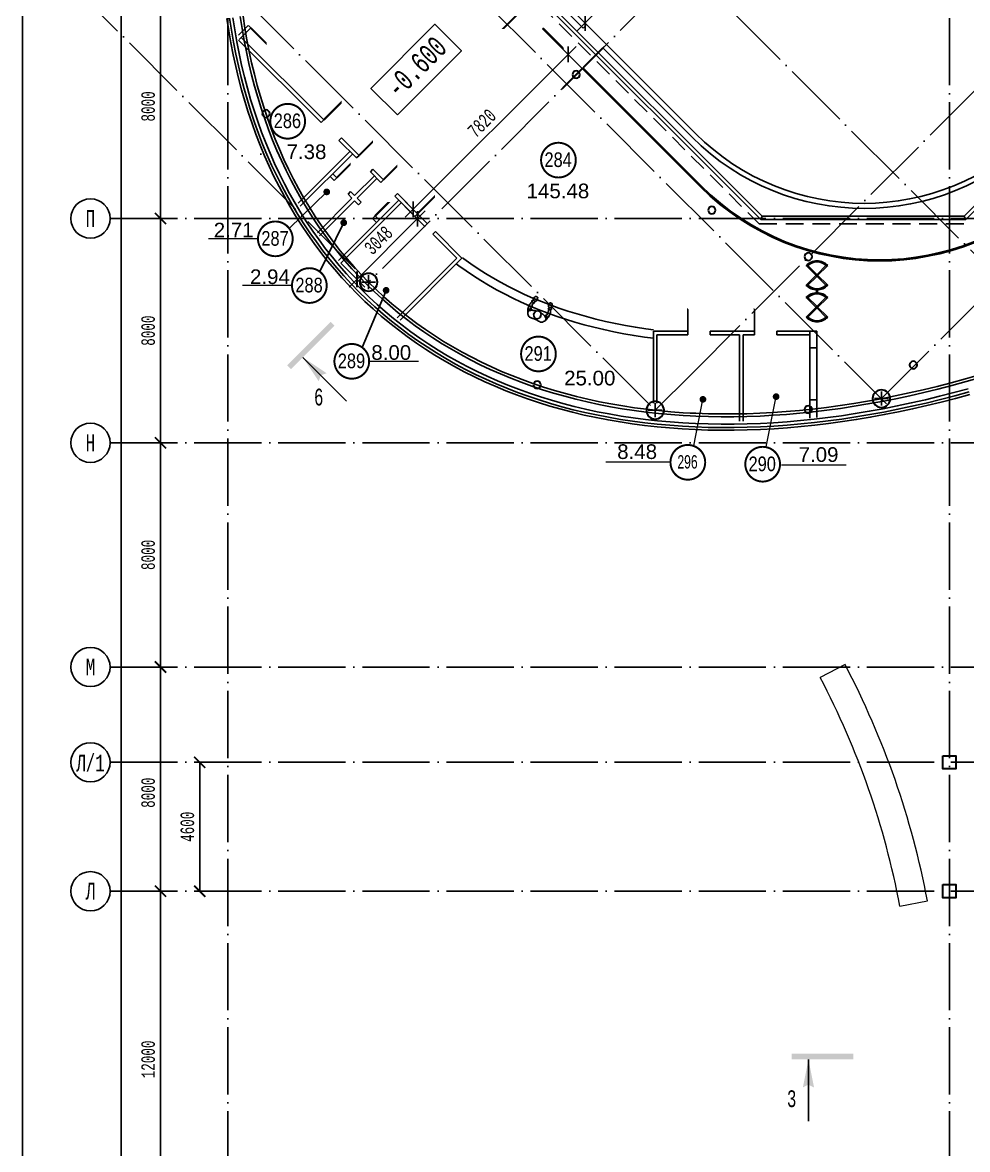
# Model space of a CAD drawing. Extents: x -4497 to 351150, y -50 to 322254.
# Drawn here: x -4300 to 29414, y 202875 to 243079 of the extents above; entities that cross this region are included whole.
import ezdxf
from ezdxf.enums import TextEntityAlignment as Align

# ---------------------------------------------------------------- set-up
doc = ezdxf.new("R2010")
doc.units = 0
doc.header["$LTSCALE"] = 100
doc.header["$PDMODE"] = 3
doc.linetypes.add('ACAD_ISO04W100', pattern=[30, 24, -3, 0, -3])
doc.linetypes.add('DASHED2', pattern=[9.525, 6.35, -3.175])
doc.layers.get('0').update_dxf_attribs({"linetype": 'CONTINUOUS'})
doc.layers.get('Defpoints').update_dxf_attribs({"linetype": 'CONTINUOUS'})
for name, color, linetype in [('axis', 40, 'CONTINUOUS'), ('brick', 12, 'CONTINUOUS'), ('COLON', 5, 'CONTINUOUS'), ('DOORS', 8, 'CONTINUOUS'), ('EEE', 7, 'CONTINUOUS'), ('GKL', 5, 'CONTINUOUS'), ('Glass', 4, 'CONTINUOUS'), ('S', 2, 'CONTINUOUS'), ('SENDVICH', 2, 'CONTINUOUS'), ('TEXT', 2, 'CONTINUOUS'), ('WALL', 7, 'CONTINUOUS')]:
    doc.layers.add(name, color=color, linetype=linetype)
doc.layers.add('facade', color=250, linetype='CONTINUOUS', lineweight=0)
doc.layers.add('MONOLIT', color=7, linetype='CONTINUOUS', true_color=0x691639)
doc.styles.add('ARIEL-17.5', font='arial.ttf', dxfattribs={"height": 15})
doc.styles.add('MONOTXT1', font='monotxt1', dxfattribs={"width": 0.65, "height": 300})
doc.styles.add('ST_1', font='monotxt.shx', dxfattribs={"width": 0.65, "height": 600})
doc.styles.add('ST_2', font='monotxt.shx', dxfattribs={"width": 0.65, "height": 480})
doc.dimstyles.new('STY_DIM1', dxfattribs={"dimscale": 200, "dimtxt": 2.25, "dimasz": 2, "dimexe": 2, "dimexo": 2, "dimgap": 1, "dimtad": 1, "dimdec": 0, "dimzin": 0, "dimdsep": 46, "dimtxsty": 'ST_2', "dimblk1": 'ARCHTICK', "dimblk2": 'ARCHTICK', "dimsah": 1, "dimcen": 3, "dimclrd": 174, "dimclre": 174, "dimclrt": 174, "dimadec": 0, "dimazin": 0, "dimtfac": 1, "dimtdec": 0, "dimtix": 1, "dimtmove": 2, "dimatfit": 3, "dimldrblk": 'ARCHTICK', "dimfxl": 1, "dimtolj": 1, "dimtzin": 0, "dimarcsym": 0})

# ---------------------------------------------------------------- blocks, each defined once
blk = doc.blocks.new('_ARCHTICK')
at = {"color": 0, "linetype": 'ByBlock', "const_width": 0.15}
blk.add_lwpolyline([(-0.5, -0.5), (0.5, 0.5)], dxfattribs=at)
blk = doc.blocks.new('*D20')
at = {"layer": 'axis', "color": 174, "lineweight": -2}
for p, q in [((-777, 94087), (-777, 312087)), ((-377, 312087), (-377, 312087)), ((-1177, 94087), (-1177, 94087))]:
    blk.add_line(p, q, dxfattribs=at)
at = {"layer": 'Defpoints', "color": 0}
for p in [(-777, 312087), (-777, 312087), (-777, 94087)]:
    blk.add_point(p, dxfattribs=at)
at = {"layer": 'axis', "color": 174, "lineweight": -2, "xscale": 400, "yscale": 400, "zscale": 400}
for p, rotation in [((-777, 312087), 90), ((-777, 94087), 270)]:
    blk.add_blockref('_ARCHTICK', p, dxfattribs=dict(at, rotation=rotation))
at = {"layer": 'axis', "color": 174, "insert": (-1217, 193841), "char_height": 480, "attachment_point": 5, "rotation": 90, "style": 'ST_2'}
blk.add_mtext('\\A1;218000', dxfattribs=at)
blk = doc.blocks.new('*D24')
at = {"layer": 'axis', "color": 174, "lineweight": -2}
blk.add_line((623, 200087), (623, 212087), dxfattribs=at)
at = {"layer": 'Defpoints', "color": 0}
for p in [(623, 212087), (623, 212087), (623, 200087)]:
    blk.add_point(p, dxfattribs=at)
at = {"layer": 'axis', "color": 174, "lineweight": -2, "xscale": 400, "yscale": 400, "zscale": 400}
for p, rotation in [((623, 212087), 90), ((623, 200087), 270)]:
    blk.add_blockref('_ARCHTICK', p, dxfattribs=dict(at, rotation=rotation))
at = {"layer": 'axis', "color": 174, "insert": (183, 206087), "char_height": 480, "attachment_point": 5, "rotation": 90, "style": 'ST_2'}
blk.add_mtext('\\A1;12000', dxfattribs=at)
blk = doc.blocks.new('*D25')
at = {"layer": 'axis', "color": 174, "lineweight": -2}
blk.add_line((623, 220087), (623, 228087), dxfattribs=at)
at = {"layer": 'Defpoints', "color": 0}
for p in [(623, 228087), (623, 228087), (623, 220087)]:
    blk.add_point(p, dxfattribs=at)
at = {"layer": 'axis', "color": 174, "lineweight": -2, "xscale": 400, "yscale": 400, "zscale": 400}
for p, rotation in [((623, 228087), 90), ((623, 220087), 270)]:
    blk.add_blockref('_ARCHTICK', p, dxfattribs=dict(at, rotation=rotation))
at = {"layer": 'axis', "color": 174, "insert": (183, 224087), "char_height": 480, "attachment_point": 5, "rotation": 90, "style": 'ST_2'}
blk.add_mtext('\\A1;8000', dxfattribs=at)
blk = doc.blocks.new('*D26')
at = {"layer": 'axis', "color": 174, "lineweight": -2}
blk.add_line((623, 228087), (623, 236087), dxfattribs=at)
at = {"layer": 'Defpoints', "color": 0}
for p in [(623, 236087), (623, 236087), (623, 228087)]:
    blk.add_point(p, dxfattribs=at)
at = {"layer": 'axis', "color": 174, "lineweight": -2, "xscale": 400, "yscale": 400, "zscale": 400}
for p, rotation in [((623, 236087), 90), ((623, 228087), 270)]:
    blk.add_blockref('_ARCHTICK', p, dxfattribs=dict(at, rotation=rotation))
at = {"layer": 'axis', "color": 174, "insert": (183, 232087), "char_height": 480, "attachment_point": 5, "rotation": 90, "style": 'ST_2'}
blk.add_mtext('\\A1;8000', dxfattribs=at)
blk = doc.blocks.new('*D27')
at = {"layer": 'axis', "color": 174, "lineweight": -2}
blk.add_line((623, 236087), (623, 244087), dxfattribs=at)
at = {"layer": 'Defpoints', "color": 0}
for p in [(623, 244087), (623, 244087), (623, 236087)]:
    blk.add_point(p, dxfattribs=at)
at = {"layer": 'axis', "color": 174, "lineweight": -2, "xscale": 400, "yscale": 400, "zscale": 400}
for p, rotation in [((623, 244087), 90), ((623, 236087), 270)]:
    blk.add_blockref('_ARCHTICK', p, dxfattribs=dict(at, rotation=rotation))
at = {"layer": 'axis', "color": 174, "insert": (183, 240087), "char_height": 480, "attachment_point": 5, "rotation": 90, "style": 'ST_2'}
blk.add_mtext('\\A1;8000', dxfattribs=at)
blk = doc.blocks.new('*D33')
at = {"layer": 'axis', "color": 174, "lineweight": -2}
blk.add_line((623, 212087), (623, 220087), dxfattribs=at)
at = {"layer": 'Defpoints', "color": 0}
for p in [(623, 220087), (623, 220087), (623, 212087)]:
    blk.add_point(p, dxfattribs=at)
at = {"layer": 'axis', "color": 174, "lineweight": -2, "xscale": 400, "yscale": 400, "zscale": 400}
for p, rotation in [((623, 220087), 90), ((623, 212087), 270)]:
    blk.add_blockref('_ARCHTICK', p, dxfattribs=dict(at, rotation=rotation))
at = {"layer": 'axis', "color": 174, "insert": (183, 215602), "char_height": 480, "attachment_point": 5, "rotation": 90, "style": 'ST_2'}
blk.add_mtext('\\A1;8000', dxfattribs=at)
blk = doc.blocks.new('psw1')
at = {"color": 7, "linetype": 'Continuous'}
blk.add_circle((-347, 1), 350, dxfattribs=at)
at = {"color": 7, "linetype": 'Continuous', "style": 'MONOTXT1', "width": 0.65}
blk.add_attdef('99', text='', height=300, dxfattribs=at).set_placement((-347, 1), align=Align.MIDDLE)
blk = doc.blocks.new('*D117')
at = {"layer": 'axis', "color": 174, "lineweight": -2}
blk.add_line((2023, 212087), (2023, 216687), dxfattribs=at)
at = {"layer": 'Defpoints', "color": 0}
for p in [(2023, 216687), (2023, 216687), (2023, 212087)]:
    blk.add_point(p, dxfattribs=at)
at = {"layer": 'axis', "color": 174, "lineweight": -2, "xscale": 400, "yscale": 400, "zscale": 400}
for p, rotation in [((2023, 216687), 90), ((2023, 212087), 270)]:
    blk.add_blockref('_ARCHTICK', p, dxfattribs=dict(at, rotation=rotation))
at = {"layer": 'axis', "color": 174, "insert": (1583, 214387), "char_height": 480, "attachment_point": 5, "rotation": 90, "style": 'ST_2'}
blk.add_mtext('\\A1;4600', dxfattribs=at)
blk = doc.blocks.new('*D195')
at = {"layer": 'axis', "color": 174, "lineweight": -2}
for p, q in [((15448, 242225), (9353, 236130)), ((15669, 241437), (14882, 242225)), ((10140, 235908), (9353, 236695))]:
    blk.add_line(p, q, dxfattribs=at)
at = {"layer": 'Defpoints', "color": 0}
for p in [(15669, 241437), (9636, 236412), (10140, 235908)]:
    blk.add_point(p, dxfattribs=at)
at = {"layer": 'axis', "color": 174, "lineweight": -2, "xscale": 400, "yscale": 400, "zscale": 400}
for p, rotation in [((15165, 241942), 45.00000000000224), ((9636, 236412), 225.0000000000022)]:
    blk.add_blockref('_ARCHTICK', p, dxfattribs=dict(at, rotation=rotation))
at = {"layer": 'axis', "color": 174, "insert": (12089, 239488), "char_height": 480, "attachment_point": 5, "rotation": 45, "style": 'ST_2'}
blk.add_mtext('\\A1;7820', dxfattribs=at)
blk = doc.blocks.new('*D196')
at = {"layer": 'axis', "color": 174, "lineweight": -2}
for p, q in [((15488, 242779), (35852, 263143)), ((36331, 262099), (35287, 263143)), ((16532, 242300), (15488, 243344))]:
    blk.add_line(p, q, dxfattribs=at)
at = {"layer": 'Defpoints', "color": 0}
for p in [(35570, 262861), (36331, 262099), (16532, 242300)]:
    blk.add_point(p, dxfattribs=at)
at = {"layer": 'axis', "color": 174, "lineweight": -2, "xscale": 400, "yscale": 400, "zscale": 400}
for p, rotation in [((35570, 262861), 45.00000000000195), ((15771, 243062), 225.000000000002)]:
    blk.add_blockref('_ARCHTICK', p, dxfattribs=dict(at, rotation=rotation))
at = {"layer": 'axis', "color": 174, "insert": (29793, 257707), "char_height": 480, "attachment_point": 5, "rotation": 45, "style": 'ST_2'}
blk.add_mtext('\\A1;28000', dxfattribs=at)
blk = doc.blocks.new('*D280')
at = {"layer": 'Defpoints', "color": 0}
for p in [(9215, 236650, -383644), (9788, 236076), (7060, 234495, -383644)]:
    blk.add_point(p, dxfattribs=at)
at = {"layer": 'WALL', "color": 174, "lineweight": -2}
for p, q in [((9215, 236650), (10071, 235793)), ((7350, 233638), (10071, 236359)), ((7060, 234495), (7916, 233638))]:
    blk.add_line(p, q, dxfattribs=at)
at = {"layer": 'WALL', "color": 174, "lineweight": -2, "xscale": 400, "yscale": 400, "zscale": 400}
for p, rotation in [((9788, 236076), 45.0000000000009), ((7633, 233921), 225.0000000000009)]:
    blk.add_blockref('_ARCHTICK', p, dxfattribs=dict(at, rotation=rotation))
at = {"layer": 'WALL', "color": 174, "insert": (8400, 235310), "char_height": 480, "attachment_point": 5, "rotation": 45, "style": 'ST_2'}
blk.add_mtext('\\A1;3048', dxfattribs=at)

msp = doc.modelspace()

# ---------------------------------------------------------------- linework, layer by layer
at = {"layer": 'axis', "linetype": 'ACAD_ISO04W100'}
for p, q in [((3024.3, 318243.4), (3024.3, 84615.2)), ((28769.3, 318243.4), (28769.3, 84615.2)), ((19600.9, 230576), (79504.5, 290479.6)), ((26342.9, 229660.8), (83333.1, 286651)), ((-176.9, 264665.9), (33124.3, 231364.6)), ((-2549.6, 258553.3), (26530.3, 229473.4)), ((-2686.9, 250205.3), (18459, 229059.4)), ((-2610.9, 244472.4), (8046.9, 233814.6)), ((4175.7, 238383.2), (4223.5, 238383.2)), ((-1176.8, 236087.2), (272433.1, 236087.2)), ((18271.6, 229246.8), (19600.9, 230576)), ((-1176.8, 228087.2), (272433.1, 228087.2)), ((-1176.8, 220087.2), (272433.1, 220087.2)), ((-1176.8, 216687.2), (45019.3, 216687.2)), ((-1176.8, 212087.2), (274434.3, 212087.2))]:
    msp.add_line(p, q, dxfattribs=at)
at = {"layer": 'axis', "color": 4, "linetype": 'ACAD_ISO04W100'}
msp.add_line((69637.5, 295405.3), (8046.9, 233814.6), dxfattribs=at)
at = {"layer": 'axis', "linetype": 'ACAD_ISO04W100'}
msp.add_lwpolyline([(3568.9, 243303.9), (3633.1, 242880.4), (3705.3, 242461.7), (3785.6, 242047.9), (3873.9, 241638.9), (3970.2, 241235.1), (4074.6, 240836.4), (4186.8, 240442.9), (4307, 240054.7), (4435.1, 239672.1), (4571.1, 239294.9), (4714.9, 238923.4), (4866.5, 238557.6), (5025.8, 238197.5), (5192.9, 237843.4), (5367.7, 237495.3), (5550.1, 237153.3), (5740.1, 236817.4), (5937.7, 236487.7), (6142.7, 236164.4), (6355.2, 235847.4), (6575.1, 235537), (6802.4, 235233), (7036.9, 234935.8), (7278.7, 234645.2), (7527.6, 234361.4), (7783.6, 234084.4), (8046.7, 233814.4), (8316.7, 233551.3), (8593.7, 233295.3), (8877.5, 233046.3), (9168.1, 232804.6), (9465.4, 232570.1), (9769.3, 232342.8), (10079.7, 232122.9), (10396.7, 231910.4), (10720, 231705.4), (11049.7, 231507.8), (11385.6, 231317.8), (11727.6, 231135.4), (12075.8, 230960.6), (12429.9, 230793.5), (12789.9, 230634.2), (13155.7, 230482.6), (13527.2, 230338.7), (13904.4, 230202.8), (14287.1, 230074.7), (14675.2, 229954.5), (15068.7, 229842.2), (15467.4, 229737.9), (15871.3, 229641.6), (16280.2, 229553.3), (16694, 229473), (17112.8, 229400.8), (17536.2, 229336.6), (17964.3, 229280.5), (18396.9, 229232.6), (18834, 229192.7), (19275.3, 229160.9), (19525, 229147.7), (19720.9, 229137.3), (20170.6, 229121.8), (20624.2, 229114.4), (21081.7, 229115.2), (21543, 229124.1), (22008, 229141.2), (22476.4, 229166.4), (22948.3, 229199.7), (23423.5, 229241.1), (23901.9, 229290.7), (24383.4, 229348.3), (24867.8, 229414), (25355, 229487.8), (25844.9, 229569.6), (26337.4, 229659.4), (26832.4, 229757.3), (27329.8, 229863.1), (27829.3, 229976.9), (28330.9, 230098.6), (28834.6, 230228.2), (29340, 230365.7), (29847.2, 230511)], dxfattribs=at)
at = {"layer": 'axis'}
msp.add_point((13703.7, 239471.5), dxfattribs=at)
at = {"layer": 'brick'}
for p, q in [((23793.2, 229621.7), (23793.2, 231471.7)), ((24043.2, 229621.7), (24043.2, 231471.7))]:
    msp.add_line(p, q, dxfattribs=at)
for points in [[(23793.2, 232071.7), (23793.2, 231471.7)], [(24043.2, 232071.7), (24043.2, 231471.7)], [(23793.2, 231471.7), (24043.2, 231471.7)], [(23793.2, 229621.7), (24043.2, 229621.7)], [(23793.2, 229621.7), (23793.2, 228963)], [(24043.2, 229621.7), (24043.2, 228990.6)]]:
    msp.add_lwpolyline(points, dxfattribs=at)
at = {"layer": 'brick', "elevation": 76728.7}
msp.add_lwpolyline([(23793.2, 232071.7), (24043.2, 232071.7)], dxfattribs=at)
at = {"layer": 'COLON', "lineweight": 30, "flags": 128}
for points in [[(15322.4, 241222.6, 1), (15587.4, 241222.6, 1)], [(4254.7, 239828.1, 1), (4519.7, 239828.1, 1)], [(20159, 236386, 1), (20424, 236386, 1)], [(23601.9, 234727.3, 1), (23866.9, 234727.3, 1)], [(27349.8, 230862.2, 1), (27614.8, 230862.2, 1)], [(13927.9, 230154.9, 1), (14192.9, 230154.9, 1)], [(23601.3, 229273.5, 1), (23866.3, 229273.5, 1)]]:
    msp.add_lwpolyline(points, format="xyb", close=True, dxfattribs=at)
at = {"layer": 'COLON', "color": 5, "lineweight": 30}
for points in [[(7731.9, 233814.6, 1), (8361.9, 233814.6, 1)], [(26027.9, 229660.8, 1), (26657.9, 229660.8, 1)], [(17956.6, 229246.8, 1), (18586.6, 229246.8, 1)]]:
    msp.add_lwpolyline(points, format="xyb", close=True, dxfattribs=at)
at = {"layer": 'COLON', "color": 3, "lineweight": 30, "flags": 128}
for points in [[(28534.3, 216922.2), (29004.3, 216922.2), (29004.3, 216452.2), (28534.3, 216452.2), (28534.3, 216922.2)], [(28534.3, 212322.2), (29004.3, 212322.2), (29004.3, 211852.2), (28534.3, 211852.2), (28534.3, 212322.2)]]:
    msp.add_lwpolyline(points, dxfattribs=at)
at = {"layer": 'Defpoints', "color": 7}
msp.add_line((-4300, 83000), (-4300, 322253.7), dxfattribs=at)
at = {"layer": 'DOORS'}
for points, elevation in [([(3843.9, 242886.4, 70, 70, 0), (4409.6, 242320.7, 0, 0, 0), (4409.6, 243452.1, 0, 0, 0)], 306914.8), ([(6444.6, 239603.5, 70, 70, 0), (7081, 240239.9, 0, 0, 0), (7081, 238967.1, 0, 0, 0)], -383643.5), ([(9780.9, 236245.7, 70, 70, 0), (10417.3, 236882.1, 0, 0, 0), (10417.3, 235609.3, 0, 0, 0)], -383643.5), ([(19437, 232071.7, 70, 70, 0), (19437, 232871.7, 0, 0, 0), (20237, 232071.7, 0, 0, 0)], 76728.7), ([(21815.3, 232071.7, 70, 70, 0), (21815.3, 232871.7, 0, 0, 0), (22615.3, 232071.7, 0, 0, 0)], 76728.7)]:
    msp.add_lwpolyline(points, format="xyseb", dxfattribs=dict(at, elevation=elevation))
at = {"layer": 'DOORS', "flags": 128}
for points in [[(16404.5, 242173, 70, 70, 0), (15697.4, 241465.9, 0, 0, 0), (15697.4, 242880.1, 0, 0, 0)], [(7708.5, 238339.6, 70, 70, 0), (8203.5, 238834.6, 0, 0, 0), (8203.5, 237844.6, 0, 0, 0)]]:
    msp.add_lwpolyline(points, format="xyseb", dxfattribs=at)
at = {"layer": 'DOORS', "elevation": -383643.5, "flags": 128}
for points in [[(6909.5, 237540.6, 70, 70, 0), (7404.5, 238035.5, 0, 0, 0), (7404.5, 237045.6, 0, 0, 0)], [(8578.2, 237469.8, 70, 70, 0), (9073.2, 237964.8, 0, 0, 0), (9073.2, 236974.9, 0, 0, 0)], [(8274.2, 236175.8, 70, 70, 0), (8769.2, 236670.8, 0, 0, 0), (7779.2, 236670.8, 0, 0, 0)]]:
    msp.add_lwpolyline(points, format="xyseb", dxfattribs=at)
at = {"layer": 'EEE'}
for p, q in [((5216.7, 235732.1, -76728.7), (6554.3, 237037.5, -76728.7)), ((6306.2, 234191.4, -76728.7), (7161.5, 235940.6, -76728.7)), ((7819.8, 231487.5, -76728.7), (8672.3, 233524.3, -76728.7))]:
    msp.add_line(p, q, dxfattribs=at)
at = {"layer": 'EEE', "linetype": 'Continuous', "const_width": 70, "elevation": -76728.7}
for points in [[(4541.1, 239556.9, 1), (5780.2, 239556.9, 1)], [(14201.2, 238170.2, 1), (15440.4, 238170.2, 1)], [(4100, 235362.4, 1), (5339.1, 235362.4, 1)], [(5313.7, 233696.6, 1), (6552.8, 233696.6, 1)], [(6827.2, 230992.7, 1), (8066.4, 230992.7, 1)], [(13487.7, 231255.4, 1), (14726.9, 231255.4, 1)]]:
    msp.add_lwpolyline(points, format="xyb", close=True, dxfattribs=at)
at = {"layer": 'EEE', "const_width": 120}
for points, elevation in [([(6494.3, 237037.5, 1), (6614.3, 237037.5, 1)], -76728.7), ([(7098.7, 235937.7, 1), (7218.7, 235937.7, 1)], -76728.7), ([(8612.3, 233524.3, 1), (8732.3, 233524.3, 1)], -76728.7), ([(19915.3, 229635.7, 1), (20035.3, 229635.7, 1)], 76728.7), ([(22527, 229733, 1), (22647, 229733, 1)], 76728.7)]:
    msp.add_lwpolyline(points, format="xyb", close=True, dxfattribs=dict(at, elevation=elevation))
at = {"layer": 'EEE', "linetype": 'Continuous', "const_width": 70}
for points in [[(18817, 227389.7, 1), (20056.2, 227389.7, 1)], [(21487.2, 227322.7, 1), (22726.4, 227322.7, 1)]]:
    msp.add_lwpolyline(points, format="xyb", close=True, dxfattribs=at)
at = {"layer": 'facade'}
for points in [[(25044.8, 220175.8), (24159.4, 219710.9)], [(27004.6, 211555.5), (27987, 211742.2)]]:
    msp.add_lwpolyline(points, dxfattribs=at)
for points in [[(27987, 211742.2, 0.0741024), (25044.8, 220175.8)], [(27004.6, 211555.5, 0.0741024), (24159.4, 219710.9)]]:
    msp.add_lwpolyline(points, format="xyb", dxfattribs=at)
at = {"layer": 'GKL', "linetype": 'Continuous'}
for p, q in [((23659.8, 234410.8), (23689.8, 234383.3)), ((23689.8, 234383.3), (23659.8, 234410.8)), ((23712, 234419.5), (23683.2, 234390.7)), ((23683.2, 234390.7), (24007.3, 234066.6)), ((23719.4, 234412.9), (23691.9, 234442.8)), ((24036, 234095.4), (23712, 234419.5)), ((24083.2, 234579.4), (24003.2, 234579.4)), ((24003.2, 234579.4), (24003.2, 234538.8)), ((24003.2, 234538.8), (24083.2, 234538.8)), ((24374.5, 234419.5), (24050.4, 234095.4)), ((24079.1, 234066.6), (24403.2, 234390.7)), ((24083.2, 234538.8), (24083.2, 234579.4)), ((24367.1, 234412.9), (24394.5, 234442.8)), ((24403.2, 234390.7), (24374.5, 234419.5)), ((24426.6, 234410.8), (24396.6, 234383.3)), ((24426.6, 234410.8), (24396.6, 234383.3)), ((24007.3, 234052.3), (23683.2, 233728.2)), ((23712, 233699.4), (24036, 234023.5)), ((24007.3, 234066.6), (24036, 234095.4)), ((24036, 234023.5), (24007.3, 234052.3)), ((24050.4, 234095.4), (24079.1, 234066.6)), ((24079.1, 234052.3), (24050.4, 234023.5)), ((24050.4, 234023.5), (24374.5, 233699.4)), ((24403.2, 233728.2), (24079.1, 234052.3)), ((23659.8, 233708.1), (23689.8, 233735.6)), ((23689.8, 233735.6), (23659.8, 233708.1)), ((23683.2, 233728.2), (23712, 233699.4)), ((23719.4, 233706), (23691.9, 233676.1)), ((24367.1, 233706), (24394.5, 233676.1)), ((24374.5, 233699.4), (24403.2, 233728.2)), ((24426.6, 233708.1), (24396.6, 233735.6)), ((24426.6, 233708.1), (24396.6, 233735.6)), ((23659.8, 233271.1), (23689.8, 233243.6)), ((23689.8, 233243.6), (23659.8, 233271.1)), ((23712, 233279.8), (23683.2, 233251.1)), ((23683.2, 233251.1), (24007.3, 232927)), ((23719.4, 233273.2), (23691.9, 233303.2)), ((24036, 232955.7), (23712, 233279.8)), ((24003.2, 233580.1), (24083.2, 233580.1)), ((24003.2, 233539.4), (24003.2, 233580.1)), ((24083.2, 233539.4), (24003.2, 233539.4)), ((24083.2, 233439.8), (24003.2, 233439.8)), ((24003.2, 233439.8), (24003.2, 233399.2)), ((24003.2, 233399.2), (24083.2, 233399.2)), ((24023.2, 233539.4), (24023.2, 233439.8)), ((24374.5, 233279.8), (24050.4, 232955.7)), ((24063.2, 233539.4), (24063.2, 233439.8)), ((24079.1, 232927), (24403.2, 233251.1)), ((24083.2, 233580.1), (24083.2, 233539.4)), ((24083.2, 233399.2), (24083.2, 233439.8)), ((24367.1, 233273.2), (24394.5, 233303.2)), ((24403.2, 233251.1), (24374.5, 233279.8)), ((24426.6, 233271.1), (24396.6, 233243.6)), ((24426.6, 233271.1), (24396.6, 233243.6)), ((24007.3, 232912.6), (23683.2, 232588.5)), ((23712, 232559.8), (24036, 232883.9)), ((24007.3, 232927), (24036, 232955.7)), ((24036, 232883.9), (24007.3, 232912.6)), ((24050.4, 232955.7), (24079.1, 232927)), ((24079.1, 232912.6), (24050.4, 232883.9)), ((24050.4, 232883.9), (24374.5, 232559.8)), ((24403.2, 232588.5), (24079.1, 232912.6)), ((23659.8, 232568.5), (23689.8, 232595.9)), ((23689.8, 232595.9), (23659.8, 232568.5)), ((23683.2, 232588.5), (23712, 232559.8)), ((23719.4, 232566.4), (23691.9, 232536.4)), ((24003.2, 232440.4), (24083.2, 232440.4)), ((24003.2, 232399.8), (24003.2, 232440.4)), ((24083.2, 232399.8), (24003.2, 232399.8)), ((24083.2, 232440.4), (24083.2, 232399.8)), ((24367.1, 232566.4), (24394.5, 232536.4)), ((24374.5, 232559.8), (24403.2, 232588.5)), ((24426.6, 232568.5), (24396.6, 232595.9)), ((24426.6, 232568.5), (24396.6, 232595.9))]:
    msp.add_line(p, q, dxfattribs=at)
at = {"layer": 'GKL'}
for p, q in [((13947.6, 232682.9), (13963.4, 232718.9)), ((14173.8, 232583.7), (14185.3, 232609.9))]:
    msp.add_line(p, q, dxfattribs=at)
for points, elevation in [([(3752, 242978.3), (3407.1, 242633.4)], 306914.8), ([(3843.9, 242886.4), (3434.1, 242476.6)], 306914.8), ([(3410.9, 242453.4), (6352.7, 239511.5)], -383643.5), ([(3502.8, 242545.3), (6444.6, 239603.5)], -383643.5), ([(6352.7, 239511.5), (6444.6, 239603.5)], -76728.7), ([(6989.1, 238875.1), (7081, 238967.1)], -76728.7), ([(6989.1, 238875.1), (7616.6, 238247.7)], -383643.5), ([(7081, 238967.1), (7708.5, 238339.6)], -383643.5), ([(8111.6, 237752.7), (8486.3, 237377.9)], -383643.5), ([(8203.5, 237844.6), (8578.2, 237469.8)], -383643.5), ([(8981.3, 236882.9), (9699.7, 236164.6)], -383643.5), ([(9073.2, 236974.9), (9791.6, 236256.5)], -383643.5), ([(9699.7, 236164.6), (9791.6, 236256.5)], -76728.7), ([(10336.1, 235528.2), (10428, 235620.1)], -76728.7), ([(10428, 235620.1), (11378.4, 234669.7)], -383643.5), ([(10336.1, 235528.2), (11194.5, 234669.7)], -383643.5), ([(18206.6, 232071.7), (19437, 232071.7)], 76728.7), ([(19437, 231941.7), (19437, 232071.7)], 76728.7), ([(20237, 232071.7), (21815.3, 232071.7)], 76728.7), ([(20237, 231941.7), (20237, 232071.7)], 76728.7), ([(21815.3, 231941.7), (21815.3, 232071.7)], 76728.7), ([(22615.3, 232071.7), (23793.2, 232071.7)], 76728.7), ([(22615.3, 231941.7), (22615.3, 232071.7)], 76728.7), ([(18336.6, 231941.7), (19437, 231941.7)], 76728.7), ([(20237, 231941.7), (21283.2, 231941.7)], 76728.7), ([(21413.2, 231941.7), (21815.3, 231941.7)], 76728.7), ([(22615.3, 231941.7), (23793.2, 231941.7)], 76728.7)]:
    msp.add_lwpolyline(points, dxfattribs=dict(at, elevation=elevation))
for points in [[(3843.9, 242886.4), (3759.1, 242971.2)], [(11177.1, 234468.4), (11267.2, 234401), (11524.3, 234218.9), (11787.3, 234042.6), (12056.1, 233872.1), (12330.7, 233707.5), (12611.3, 233548.8), (12897.7, 233396), (13190.1, 233249.3), (13488.3, 233108.5), (13792.5, 232973.9), (14102.5, 232845.4), (14418.4, 232723.2), (14740.2, 232607.2), (15067.7, 232497.5), (15401.1, 232394.3), (15740.1, 232297.6), (16084.9, 232207.4), (16435.4, 232123.8), (16791.4, 232046.9), (17152.9, 231976.8), (17520, 231913.4), (17892.4, 231857), (18206.6, 231815.8)], [(11391.4, 234682.7), (11443.8, 234643.5), (11694.6, 234465.9), (11951.1, 234293.9), (12213.5, 234127.5), (12481.7, 233966.8), (12755.7, 233811.8), (13035.6, 233662.5), (13321.4, 233519), (13613.1, 233381.4), (13910.7, 233249.7), (14214.1, 233123.9), (14523.4, 233004.2), (14838.6, 232890.6), (15159.7, 232783.1), (15486.6, 232681.9), (15819.3, 232586.9), (16157.7, 232498.4), (16501.8, 232416.3), (16851.6, 232340.8), (17207, 232271.9), (17567.9, 232209.6), (17934.3, 232154.1), (18206.6, 232118.4)], [(18206.6, 229503.7), (18206.6, 232071.7)], [(18336.6, 229503.7), (18336.6, 231941.7)], [(21283.2, 231941.7), (21283.2, 228852.4)], [(21413.2, 231941.7), (21413.2, 228854.9)]]:
    msp.add_lwpolyline(points, dxfattribs=at)
at = {"layer": 'GKL', "elevation": -383643.5, "flags": 128}
for points in [[(7383.2, 238481), (5539.5, 236637.3)], [(7475.2, 238389.1), (5608.4, 236522.3)], [(6768.1, 237682), (6909.5, 237540.6)], [(8253, 237611.3), (7545.9, 236904.2)], [(6676.1, 237590.1), (6817.6, 237448.6)], [(8344.9, 237519.3), (7637.8, 236812.2)], [(7453.9, 236812.2), (6220.9, 235579.2)], [(7312.5, 236953.7), (7453.9, 236812.2)], [(7404.5, 237045.6), (7545.9, 236904.2)], [(7637.8, 236812.2), (7779.2, 236670.8)], [(7545.9, 236720.3), (6297.1, 235471.6)], [(9122.7, 236741.5), (6976.2, 234595)], [(9214.6, 236649.6), (7059.6, 234494.6)], [(7545.9, 236720.3), (7687.3, 236578.9)], [(8185.1, 236086.7), (8326.5, 235945.3)], [(8277, 236178.7), (8418.4, 236037.2)], [(11194.5, 234669.7), (9069.8, 232545)], [(11378.4, 234669.7), (9172.6, 232463.9)]]:
    msp.add_lwpolyline(points, dxfattribs=at)
at = {"layer": 'GKL', "flags": 128}
for points in [[(7616.6, 238247.7), (7708.5, 238339.6)], [(8111.6, 237752.7), (8203.5, 237844.6)], [(6817.6, 237448.6), (6909.5, 237540.6)], [(8486.3, 237377.9), (8578.2, 237469.8)], [(7312.5, 236953.7), (7404.5, 237045.6)], [(8981.3, 236882.9), (9073.2, 236974.9)], [(7687.3, 236578.9), (7779.2, 236670.8)], [(8185.1, 236086.7), (8277, 236178.7)]]:
    msp.add_lwpolyline(points, dxfattribs=at)
at = {"layer": 'GKL'}
for centre in [(27482.3, 230862.2), (23733.8, 229273.5)]:
    msp.add_circle(centre, 132.5, dxfattribs=at)
at = {"layer": 'GKL', "linetype": 'Continuous'}
for centre, radius, start, end in [((24043.2, 234059.4), 520, 42.5, 137.5), ((24043.2, 234036.4), 520, 132.5, 137.5), ((24043.2, 234059.4), 479.4, 42.5, 137.5), ((24043.2, 234059.4), 479.4, 132.5, 137.5), ((24043.2, 234059.4), 479.4, 42.5, 47.5), ((24043.2, 234059.4), 520, 42.5, 47.5), ((24043.2, 234059.4), 520, 222.5, 227.5), ((24043.2, 234059.4), 520, 222.5, 317.5), ((24043.2, 234059.4), 479.4, 222.5, 227.5), ((24043.2, 234059.4), 479.4, 222.5, 317.5), ((24043.2, 234059.4), 479.4, 312.5, 317.5), ((24043.2, 234059.4), 520, 312.5, 317.5), ((24043.2, 232919.8), 520, 42.5, 137.5), ((24043.2, 232919.8), 520, 132.5, 137.5), ((24043.2, 232919.8), 479.4, 42.5, 137.5), ((24043.2, 232919.8), 479.4, 132.5, 137.5), ((24043.2, 232919.8), 479.4, 42.5, 47.5), ((24043.2, 232919.8), 520, 42.5, 47.5), ((24043.2, 232919.8), 520, 222.5, 227.5), ((24043.2, 232919.8), 520, 222.5, 317.5), ((24043.2, 232919.8), 479.4, 222.5, 227.5), ((24043.2, 232919.8), 479.4, 222.5, 317.5), ((24043.2, 232919.8), 479.4, 312.5, 317.5), ((24043.2, 232919.8), 520, 312.5, 317.5)]:
    msp.add_arc(centre, radius, start, end, dxfattribs=at)
at = {"layer": 'GKL'}
for centre, radius, start, end in [((14102.1, 233160.9), 179.9, 123.67435, 176.26266), ((14010, 233303), 10.7, 0.54149, 134.92516), ((14030.5, 233288.2), 17.8, 6.02462, 123.49716), ((14076.9, 233177.8), 49.5, 133.74728, 175.3415), ((14139, 233098.1), 139.4, 129.56978, 143.08211), ((13545.4, 233785.4), 757.8, 311.01069, 314.88034), ((14055.6, 233274.8), 17, 357.87744, 115.46466), ((14058.8, 233197.1), 12.1, 312.81646, 135.25421), ((13937.4, 233281.5), 159.7, 316.26001, 324.2334), ((14055.6, 233274.8), 17, 356.11187, 357.87744), ((14072.3, 233260.1), 14.1, 303.77541, 88.99388), ((13545.4, 233785.4), 757.8, 314.88034, 315.16179), ((13821.6, 232711.3), 97.7, 85.3455, 181.48196), ((15469.3, 232619.6), 1747.7, 173.46351, 177.07523), ((13818.9, 232838.6), 88.2, 149.47298, 193.10837), ((13825, 232744.1), 118.4, 78.02458, 140.99534), ((14096.1, 232823), 358.3, 145.2446, 170.29877), ((13818.9, 232838.6), 88.2, 128.0793, 149.47298), ((14461.4, 232577.9), 798.1, 136.88435, 145.73827), ((13809.9, 232869.2), 40.8, 44.51775, 85.4401), ((13881.7, 232552.9), 261.1, 92.64327, 101.50879), ((13595.7, 233067.4), 296.5, 325.1054, 348.85171), ((13809.9, 232869.2), 40.8, 346.86475, 44.51775), ((13784.8, 232804.4), 85.3, 6.27155, 40.58539), ((13932.9, 233038.5), 134.5, 94.36553, 122.87897), ((13835.7, 233116.6), 42.4, 15.37075, 55.31099), ((13881.7, 232552.9), 261.1, 80.69337, 92.64327), ((13924, 233148.4), 51.6, 201.44269, 203.47511), ((13924, 233148.4), 51.6, 203.47511, 252.44131), ((15072.6, 232276.6), 1394.4, 144.84726, 148.26545), ((13869.2, 233026.6), 82.5, 39.83912, 61.61017), ((13909.6, 233105.2), 68.6, 23.73104, 79.08006), ((13926.1, 232642.4), 168.1, 54.53241, 90.76004), ((13951.2, 233091.1), 22, 211.86013, 273.01859), ((13731.2, 233173.8), 244.7, 334.66443, 350.36708), ((14026.5, 232987.3), 155.3, 95.75609, 110.38142), ((13985, 233223.4), 85.7, 287.66198, 322.37003), ((14075.6, 232667.3), 123.5, 76.43016, 114.86509), ((14113.7, 232787.8), 9.12, 88.25471, 182.55477), ((14075.6, 232667.3), 123.5, 329.64198, 76.43016), ((14013.8, 232928.5), 165.4, 307.25745, 313.16661), ((14133.3, 232798.8), 11, 7.80852, 124.84336), ((14309.6, 232798.8), 165.4, 179.48527, 185.39443), ((14138.4, 232776.9), 9.12, 310.09711, 44.39717), ((14681.5, 232757.2), 244.7, 142.2848, 157.98746), ((14471.6, 232862.9), 22, 219.6333, 280.79175), ((13112.8, 233135.9), 1394.4, 344.38643, 347.80463), ((14546.1, 232977.4), 85.7, 170.28185, 204.9899), ((14621, 232981.8), 159.7, 168.41848, 176.39187), ((14476.7, 233013.8), 12.1, 357.39768, 179.83543), ((14344.3, 232848), 155.3, 22.27046, 36.8958), ((14479.8, 232758.9), 82.5, 71.04171, 92.81276), ((14349.5, 233005.8), 139.4, 349.56978, 3.08211), ((14450.3, 233014.1), 49.5, 317.31038, 358.90461), ((14510.2, 232841.9), 68.6, 53.57182, 108.92085), ((15257.2, 233034.9), 757.8, 177.77155, 181.64119), ((14513.9, 233066.5), 14.1, 43.658, 188.87647), ((15257.2, 233034.9), 757.8, 177.49009, 177.77155), ((14532.2, 232881.7), 51.6, 240.21057, 289.17678), ((14536, 233064.1), 17, 134.77445, 136.54001), ((14536, 233064.1), 17, 17.18723, 134.77445), ((13748.5, 232890.5), 798.1, 346.91361, 355.76753), ((14568.6, 232795.3), 42.4, 77.3409, 117.28113), ((14532.2, 232881.7), 51.6, 289.17678, 291.20919), ((14420.7, 233021.2), 179.9, 316.38923, 8.97753), ((14445.4, 232813.8), 134.5, 9.77292, 38.28636), ((14562.9, 233054.8), 17.8, 9.15472, 126.62726), ((14587.7, 233049.7), 10.7, 357.72673, 132.11039), ((13821.6, 232711.3), 97.7, 181.48196, 217.42795), ((13841.2, 232646.4), 97.3, 176.73295, 257.61046), ((13439.4, 231204.1), 1400.1, 66.52556, 74.21456), ((13935.8, 232666.4), 6.19, 162.57495, 322.37897), ((13983.7, 232661.6), 54.2, 151.09582, 172.94064), ((13862.2, 232735.9), 88.3, 327.00249, 346.24656), ((14060.7, 232633.3), 123.5, 166.22906, 329.64198), ((14060.7, 232633.3), 123.5, 156.32594, 166.22906), ((13953.3, 232711.4), 6.39, 322.58493, 146.33497), ((14075.6, 232667.3), 123.5, 155.31546, 156.32594), ((14075.6, 232667.3), 123.5, 114.86509, 155.31546), ((13473.9, 231328.2), 1272.6, 58.03142, 65.72042), ((14215.3, 232493.4), 109, 231.65652, 312.53402), ((14169.7, 232563.9), 6.19, 170.27291, 330.07694), ((14060.7, 232633.3), 123.5, 326.42282, 329.64198), ((14060.7, 232633.3), 123.5, 329.64198, 336.32594), ((14133.8, 232595.8), 54.2, 319.71124, 341.55607), ((14190.9, 232607.2), 6.39, 346.31691, 170.06695), ((14270.7, 232556.8), 88.3, 146.40533, 165.64939), ((14158.6, 232540.5), 168.1, 41.89184, 78.11947), ((14122.9, 232447.1), 261.1, 40.00862, 51.95851), ((14280.1, 232510.3), 97.7, 275.22393, 311.16993), ((14373.5, 232546.3), 85.3, 92.06649, 126.38033), ((14122.9, 232447.1), 261.1, 31.14309, 40.00862), ((14280.1, 232510.3), 97.7, 311.16993, 47.30639), ((13096.3, 233660.1), 1747.7, 315.57665, 319.18837), ((14404.2, 232608.6), 40.8, 88.13413, 145.78714), ((14301.9, 232535), 118.4, 351.65654, 54.6273), ((14695, 232585.4), 296.5, 143.80017, 167.54648), ((14404.2, 232608.6), 40.8, 47.21179, 88.13413), ((14375.5, 232594.6), 88.2, 299.54352, 343.17891), ((14176.3, 232787.9), 358.3, 322.35312, 347.40728), ((14375.5, 232594.6), 88.2, 343.17891, 4.57258)]:
    msp.add_arc(centre, radius, start, end, dxfattribs=at)
at = {"layer": 'Glass'}
for p, q in [((14283.2, 242880.1), (14254.9, 242851.9)), ((14962, 242144.8), (14254.9, 242851.9)), ((14990.3, 242173), (14283.2, 242880.1)), ((14990.3, 242173), (14962, 242144.8)), ((15697.4, 241465.9), (15669.1, 241437.6)), ((19885.6, 237221.1), (15669.1, 241437.6)), ((19913.9, 237249.4), (15697.4, 241465.9))]:
    msp.add_line(p, q, dxfattribs=at)
at = {"layer": 'Glass', "flags": 128}
for points in [[(13547.8, 243559, 70, 70, 0), (12840.7, 242851.9, 0, 0, 0), (14254.9, 242851.9, 0, 0, 0)], [(15669.1, 241437.6, 70, 70, 0), (14962, 240730.5, 0, 0, 0), (14962, 242144.8, 0, 0, 0)]]:
    msp.add_lwpolyline(points, format="xyseb", dxfattribs=at)
at = {"layer": 'Glass'}
for radius in [9040, 9000]:
    msp.add_arc((26277.9, 243613.3), radius, 225, 315, dxfattribs=at)
at = {"layer": 'MONOLIT'}
for points in [[(3470.1, 243290.2), (3534.6, 242864.7), (3607.2, 242444), (3687.9, 242028.1), (3776.6, 241617.1), (3873.4, 241211.1), (3978.3, 240810.3), (4091.2, 240414.6), (4212, 240024.4), (4340.8, 239639.5), (4477.6, 239260.2), (4622.2, 238886.4), (4774.8, 238518.4), (4935.1, 238156.2), (5103.2, 237799.9), (5279.1, 237449.6), (5462.7, 237105.4), (5653.9, 236767.3), (5852.8, 236435.5), (6059.2, 236110), (6273.1, 235790.9), (6494.5, 235478.4), (6723.3, 235172.4), (6959.4, 234873.1), (7202.8, 234580.5), (7453.5, 234294.7), (7711.3, 234015.8), (7976.2, 233743.9), (8248.1, 233479), (8527, 233221.2), (8812.7, 232970.6), (9105.3, 232727.2), (9404.7, 232491), (9710.6, 232262.2), (10023.2, 232040.8), (10342.3, 231826.9), (10667.7, 231620.5), (10999.6, 231421.7), (11337.6, 231230.4), (11681.9, 231046.8), (12032.2, 230871), (12388.5, 230702.8), (12750.7, 230542.5), (13118.7, 230390), (13492.4, 230245.4), (13871.8, 230108.6), (14256.6, 229979.8), (14646.9, 229858.9), (15042.5, 229746), (15443.3, 229641.2), (15849.3, 229544.4), (16260.3, 229455.6), (16676.2, 229374.9), (17097, 229302.3), (17522.4, 229237.9), (17952.5, 229181.5), (18387.1, 229133.3), (18826, 229093.3), (19269.3, 229061.4), (19519.9, 229048.1)], [(2994.8, 243223), (3060.7, 242788), (3135, 242357.5), (3217.6, 241931.7), (3308.5, 241510.7), (3407.7, 241094.7), (3515.3, 240683.7), (3631.1, 240277.8), (3755.1, 239877.2), (3887.4, 239481.9), (4027.9, 239092.1), (4176.7, 238707.9), (4333.5, 238329.4), (4498.5, 237956.6), (4671.6, 237589.8), (4852.8, 237229), (5041.9, 236874.3), (5239.1, 236525.7), (5444.1, 236183.6), (5657.1, 235847.8), (5877.8, 235518.5), (6106.4, 235195.9), (6342.6, 234880), (6586.4, 234570.9), (6837.8, 234268.7), (7096.7, 233973.5), (7363.1, 233685.4), (7636.7, 233404.5), (7917.7, 233130.8), (8205.8, 232864.5), (8500.9, 232605.6), (8803.1, 232354.2), (9112.2, 232110.3), (9428.1, 231874.1), (9750.8, 231645.6), (10080, 231424.8), (10415.8, 231211.9), (10758, 231006.8), (11106.5, 230809.7), (11461.2, 230620.5), (11822.1, 230439.4), (12188.9, 230266.3), (12561.6, 230101.3), (12940.2, 229944.4), (13324.4, 229795.7), (13714.2, 229655.2), (14109.4, 229522.9), (14510, 229398.8), (14915.9, 229283), (15326.9, 229175.5), (15743, 229076.3), (16163.9, 228985.4), (16589.7, 228902.8), (17020.2, 228828.5), (17455.3, 228762.6), (17894.9, 228705), (18338.8, 228655.7), (18787, 228614.9), (19239.4, 228582.3), (19695.7, 228558.1), (20156.1, 228542.2), (20620.2, 228534.7), (21088, 228535.5), (21559.5, 228544.6), (22034.4, 228562), (22512.6, 228587.8), (22994.2, 228621.8), (23478.8, 228664), (23966.5, 228714.5), (24457, 228773.2), (24950.4, 228840.1), (25446.4, 228915.3), (25944.9, 228998.5), (26445.9, 229089.9), (26949.2, 229189.4), (27454.7, 229297), (27962.3, 229412.6), (28471.8, 229536.2), (28983.2, 229667.8), (29496.2, 229807.3)], [(19519.9, 229048.1), (19716.7, 229037.7), (20168.2, 229022.1), (20623.7, 229014.7), (21083, 229015.5), (21546, 229024.5), (22012.7, 229041.6), (22482.9, 229066.9), (22956.4, 229100.3), (23433.2, 229141.9), (23913.2, 229191.6), (24396.2, 229249.4), (24882.2, 229315.3), (25370.9, 229389.3), (25862.3, 229471.4), (26356.3, 229561.5), (26852.7, 229659.6), (27351.5, 229765.7), (27852.4, 229879.8), (28355.4, 230001.9), (28860.4, 230131.8), (29367.1, 230269.7), (29875.6, 230415.3)]]:
    msp.add_lwpolyline(points, dxfattribs=at)
at = {"layer": 'S', "linetype": 'Continuous', "lineweight": 20}
for p, q in [((4100, 235362.4, -76728.7), (2337.2, 235362.4, -76728.7)), ((5313.7, 233696.6, -76728.7), (3550.9, 233696.6, -76728.7)), ((8066.4, 230992.7, -76728.7), (9829.1, 230992.7, -76728.7)), ((19645.5, 227973, 76728.7), (19975.3, 229635.7, 76728.7)), ((22226.4, 227940.8, 76728.7), (22587, 229733, 76728.7)), ((18817, 227389.7), (16508.8, 227389.7)), ((25081.3, 227286.5, 76728.7), (22773.1, 227286.5, 76728.7))]:
    msp.add_line(p, q, dxfattribs=at)
at = {"layer": 'SENDVICH'}
for points in [[(3088.7, 243236), (3154.3, 242802.9), (3228.3, 242374.3), (3310.5, 241950.5), (3401, 241531.5), (3499.7, 241117.4), (3606.7, 240708.4), (3721.9, 240304.6), (3845.3, 239906), (3977, 239512.8), (4116.7, 239125.1), (4264.6, 238743), (4420.6, 238366.5), (4584.7, 237995.9), (4756.8, 237631.1), (4936.9, 237272.4), (5125, 236919.7), (5321, 236573.3), (5524.8, 236233.1), (5736.5, 235899.4), (5955.9, 235572.2), (6183, 235251.5), (6417.7, 234937.6), (6660, 234630.4), (6909.9, 234330.1), (7167.1, 234036.8), (7431.8, 233750.5), (7703.7, 233471.4), (7982.8, 233199.4), (8269.1, 232934.8), (8562.4, 232677.5), (8862.7, 232427.7), (9169.9, 232185.4), (9483.8, 231950.6), (9804.5, 231723.5), (10131.7, 231504.1), (10465.5, 231292.5), (10805.6, 231088.7), (11152, 230892.7), (11504.7, 230704.6), (11863.4, 230524.5), (12228.2, 230352.4), (12598.8, 230188.3), (12975.3, 230032.3), (13357.4, 229884.4), (13745.1, 229744.6), (14138.3, 229613), (14536.9, 229489.6), (14940.8, 229374.4), (15349.8, 229267.4), (15763.8, 229168.6), (16182.8, 229078.1), (16606.6, 228995.9), (17035.2, 228922), (17468.4, 228856.4), (17906.1, 228799), (18348.1, 228750), (18794.5, 228709.3), (19245.1, 228676.9), (19467.5, 228665.1), (19699.7, 228652.7), (20158.3, 228636.9), (20620.7, 228629.4), (21086.8, 228630.2), (21556.6, 228639.3), (22029.9, 228656.7), (22506.5, 228682.3), (22986.5, 228716.2), (23469.6, 228758.3), (23955.7, 228808.6), (24444.8, 228867.2), (24936.7, 228933.9), (25431.2, 229008.8), (25928.4, 229091.8), (26428, 229183), (26929.9, 229282.2), (27434.1, 229389.5), (27940.3, 229504.8), (28448.6, 229628.1), (28958.7, 229759.4), (29470.5, 229898.6)], [(3207.5, 243252.8), (3272.8, 242822.1), (3346.3, 242395.9), (3428, 241974.6), (3518, 241558.1), (3616.1, 241146.5), (3722.5, 240740.1), (3836.9, 240338.8), (3959.6, 239942.8), (4090.3, 239552.2), (4229.1, 239167.1), (4376, 238787.6), (4531, 238413.8), (4693.9, 238045.8), (4864.7, 237683.7), (5043.5, 237327.5), (5230.2, 236977.5), (5424.7, 236633.7), (5627, 236296.1), (5837, 235965), (6054.7, 235640.3), (6280, 235322.1), (6512.9, 235010.7), (6753.3, 234706), (7001.1, 234408.1), (7256.3, 234117.1), (7518.8, 233833.1), (7788.6, 233556.2), (8065.5, 233286.5), (8349.4, 233024), (8640.4, 232768.8), (8938.3, 232521), (9243, 232280.6), (9554.5, 232047.7), (9872.6, 231822.4), (10197.3, 231604.7), (10528.4, 231394.6), (10866, 231192.4), (11209.8, 230997.9), (11559.9, 230811.2), (11916, 230632.4), (12278.1, 230461.5), (12646.1, 230298.6), (13019.9, 230143.7), (13399.4, 229996.8), (13784.5, 229858), (14175.1, 229727.2), (14571.1, 229604.6), (14972.4, 229490.1), (15378.9, 229383.8), (15790.4, 229285.7), (16206.9, 229195.7), (16628.3, 229114), (17054.4, 229040.5), (17485.1, 228975.2), (17920.5, 228918.2), (18360.2, 228869.4), (18804.3, 228828.9), (19252.6, 228796.6), (19473.9, 228784.9), (19704.9, 228772.6), (20161.3, 228756.9), (20621.6, 228749.4), (21085.6, 228750.2), (21553.2, 228759.3), (22024.5, 228776.6), (22499.1, 228802.1), (22977, 228835.8), (23458.2, 228877.8), (23942.4, 228927.9), (24429.6, 228986.2), (24919.6, 229052.7), (25412.4, 229127.3), (25907.7, 229210), (26405.6, 229300.9), (26905.8, 229399.7), (27408.3, 229506.7), (27912.9, 229621.6), (28419.5, 229744.5), (28928, 229875.4), (29438.2, 230014.1)]]:
    msp.add_lwpolyline(points, dxfattribs=at)
at = {"layer": 'TEXT'}
msp.add_lwpolyline([(9074, 239784.6), (11359.1, 242069.8), (10412.9, 243016), (8127.7, 240730.9)], close=True, dxfattribs=at)
at = {"layer": 'WALL', "color": 3}
for p, q in [((62191.6, 269058.3), (29301.7, 236168.4)), ((62191.6, 268888.6), (29351.4, 236048.4)), ((10280.7, 247809), (22041.3, 236048.4)), ((10400.7, 247858.7), (22091, 236168.4)), ((22091, 236168.4), (22041.3, 236048.4)), ((29351.4, 236048.4), (22041.3, 236048.4)), ((22091, 236168.4), (29301.7, 236168.4)), ((29301.7, 236168.4), (29351.4, 236048.4))]:
    msp.add_line(p, q, dxfattribs=at)
at = {"layer": 'WALL', "color": 2, "linetype": 'DASHED2'}
for p, q in [((10130.7, 247746.8), (21979.1, 235898.4)), ((21979.1, 235898.4), (29413.5, 235898.4))]:
    msp.add_line(p, q, dxfattribs=at)
at = {"layer": 'WALL', "color": 140, "linetype": 'Continuous'}
for p, q in [((15824.7, 243007.4), (15117.6, 243714.5)), ((14990.3, 243587.3), (15697.4, 242880.1)), ((15697.4, 242880.1), (15824.7, 243007.4)), ((16404.5, 242173), (16531.8, 242300.3)), ((16404.5, 242173), (19586.9, 238990.7)), ((19714.1, 239117.9), (16531.8, 242300.3))]:
    msp.add_line(p, q, dxfattribs=at)
at = {"layer": 'WALL', "color": 2}
for p, q in [((8046.9, 234064.6), (8046.9, 233564.6)), ((7796.9, 233814.6), (8296.9, 233814.6)), ((26092.9, 229660.8), (26592.9, 229660.8)), ((26342.9, 229910.8), (26342.9, 229410.8)), ((18021.6, 229246.8), (18521.6, 229246.8)), ((18271.6, 229496.8), (18271.6, 228996.8))]:
    msp.add_line(p, q, dxfattribs=at)
at = {"layer": 'WALL', "color": 255}
for p, q in [((5701.7, 231132.5), (7257.3, 229576.8)), ((23741.2, 206087.2), (23741.2, 203887.2))]:
    msp.add_line(p, q, dxfattribs=at)
at = {"layer": 'WALL', "color": 140, "linetype": 'Continuous'}
for radius in [8680, 8500]:
    msp.add_arc((25724.5, 245128.4), radius, 225, 315, dxfattribs=at)
at = {"layer": 'WALL', "color": 255}
for points in [[(5277.4, 230708.2), (5136, 230849.6), (6833, 232263.8), (6691.6, 232405.2)], [(5701.7, 231132.5), (6550.2, 230566.8), (6267.3, 230283.9), (6338.1, 230496.1)], [(23141.2, 206087.2), (23141.2, 206287.2), (25341.2, 206087.2), (25341.2, 206287.2)], [(23741.2, 206087.2), (23941.2, 205087.2), (23541.2, 205087.2), (23741.2, 205187.2)]]:
    msp.add_solid(points, dxfattribs=at)

# ---------------------------------------------------------------- block references
at = {"layer": 'axis', "linetype": 'ACAD_ISO04W100', "xscale": 2, "yscale": 2, "zscale": 2}
for p, values in [((-1182.7, 236084.7), {'99': 'П'}), ((-1182.7, 228084.7), {'99': 'Н'}), ((-1182.7, 220084.7), {'99': 'М'}), ((-1182.7, 216684.7), {'99': 'Л/1'}), ((-1182.7, 212084.7), {'99': 'Л'})]:
    msp.add_blockref('psw1', p, dxfattribs=at).add_auto_attribs(values)

# ---------------------------------------------------------------- texts
at = {"layer": 'EEE', "linetype": 'Continuous', "lineweight": 20, "style": 'ARIEL-17.5'}
for s, height, width, p in [('286', 523.25, 0.8, (5149.4, 239573.6, -76728.7)), ('284', 523.25, 0.8, (14809.6, 238186.9, -76728.7)), ('287', 523.25, 0.8, (4708.3, 235379.1, -76728.7)), ('288', 523.25, 0.8, (5922.1, 233713.3, -76728.7)), ('289', 523.25, 0.8, (7435.6, 231009.4, -76728.7)), ('291', 523.25, 0.8, (14096.1, 231272.1, -76728.7)), ('296', 476.16, 0.65, (19425.4, 227406.5)), ('290', 523.25, 0.8, (22090.8, 227334.6))]:
    msp.add_text(s, height=height, dxfattribs=dict(at, width=width)).set_placement(p, align=Align.MIDDLE)
at = {"layer": 'S', "linetype": 'Continuous', "lineweight": 20, "style": 'ARIEL-17.5'}
for s, p in [('7.38', (5831.1, 238207.4)), ('145.48', (14801.4, 236809.8)), ('2.71', (3232.6, 235414.1)), ('2.94', (4526.9, 233749.5)), ('8.00', (8855.7, 231045.6)), ('25.00', (15938, 230133.1)), ('8.48', (17628.4, 227508.4)), ('7.09', (24101, 227405.2, 76728.7))]:
    msp.add_text(s, height=523.25, dxfattribs=at).set_placement(p, align=Align.CENTER)
at = {"layer": 'TEXT', "color": 7, "linetype": 'Continuous', "lineweight": 20, "style": 'ST_1', "width": 0.65}
msp.add_text('-0.600', height=750, rotation=45, dxfattribs=at).set_placement((10002.3, 241224.7), align=Align.CENTER)
at = {"layer": 'WALL', "color": 255, "style": 'ST_1', "width": 0.65}
for s, p in [('6', (6267.3, 229718.2)), ('3', (23141.2, 204687.2))]:
    msp.add_text(s, height=600, dxfattribs=at).set_placement(p, align=Align.MIDDLE_CENTER)

# ---------------------------------------------------------------- dimensions: what is measured, and where the dimension line sits
at = {"layer": 'axis'}
for base, p1, p2, picture, middle, dimtype in [((-776.8, 312087.2), (-776.8, 94087.2), (-776.8, 312087.2), '*D20', (-1216.8, 193841.1), 161), ((623.2, 220087.2), (623.2, 212087.2), (623.2, 220087.2), '*D33', (183.2, 215601.7), 160)]:
    dim = msp.add_linear_dim(base=base, p1=p1, p2=p2, angle=90, dimstyle='STY_DIM1', override={"dimscale": 200, "dimtxt": 450}, dxfattribs=at)
    dim.commit()
    dim.dimension.update_dxf_attribs({"geometry": picture, "text_midpoint": middle, "dimtype": dimtype})
at = {"layer": 'axis', "color": 3}
dim = msp.add_linear_dim(base=(35569.5, 262860.5), p1=(16532.2, 242299.9), p2=(36331.2, 262098.9), angle=45, dimstyle='STY_DIM1', override={"dimscale": 200, "dimtxt": 450, "dimexo": 0, "dimdle": 2, "dimadec": 2, "dimfxl": 0.18}, dxfattribs=at)
dim.commit()
dim.dimension.update_dxf_attribs({"geometry": '*D196', "text_midpoint": (29793.4, 257706.7), "dimtype": 161})
at = {"layer": 'axis'}
for base, p1, p2, picture, middle in [((623.2, 244087.2), (623.2, 236087.2), (623.2, 244087.2), '*D27', (183.2, 240087.2)), ((623.2, 236087.2), (623.2, 228087.2), (623.2, 236087.2), '*D26', (183.2, 232087.2)), ((623.2, 228087.2), (623.2, 220087.2), (623.2, 228087.2), '*D25', (183.2, 224087.2)), ((2023.2, 216687.2), (2023.2, 212087.2), (2023.2, 216687.2), '*D117', (1583.2, 214387.2)), ((623.2, 212087.2), (623.2, 200087.2), (623.2, 212087.2), '*D24', (183.2, 206087.2))]:
    dim = msp.add_linear_dim(base=base, p1=p1, p2=p2, angle=90, dimstyle='STY_DIM1', override={"dimscale": 200, "dimtxt": 450}, dxfattribs=at)
    dim.commit()
    dim.dimension.update_dxf_attribs({"geometry": picture, "text_midpoint": middle})
at = {"layer": 'axis', "color": 3}
dim = msp.add_aligned_dim(p1=(15669.5, 241437.2), p2=(10140.2, 235907.9), distance=-713.4, dimstyle='STY_DIM1', override={"dimscale": 200, "dimtxt": 450, "dimexo": 0, "dimdle": 2, "dimadec": 2, "dimfxl": 0.18}, dxfattribs=at)
dim.commit()
dim.dimension.update_dxf_attribs({"geometry": '*D195', "text_midpoint": (12089.2, 239488.2)})
at = {"layer": 'WALL'}
dim = msp.add_aligned_dim(p1=(7059.6, 234494.6, -383643.5), p2=(9214.6, 236649.6, -383643.5), distance=-811.3, dimstyle='STY_DIM1', override={"dimscale": 200, "dimtxt": 450, "dimexo": 0, "dimdle": 2, "dimadec": 2}, dxfattribs=at)
dim.commit()
dim.dimension.update_dxf_attribs({"geometry": '*D280', "text_midpoint": (8399.7, 235309.5)})

doc.saveas('drawing.dxf')
